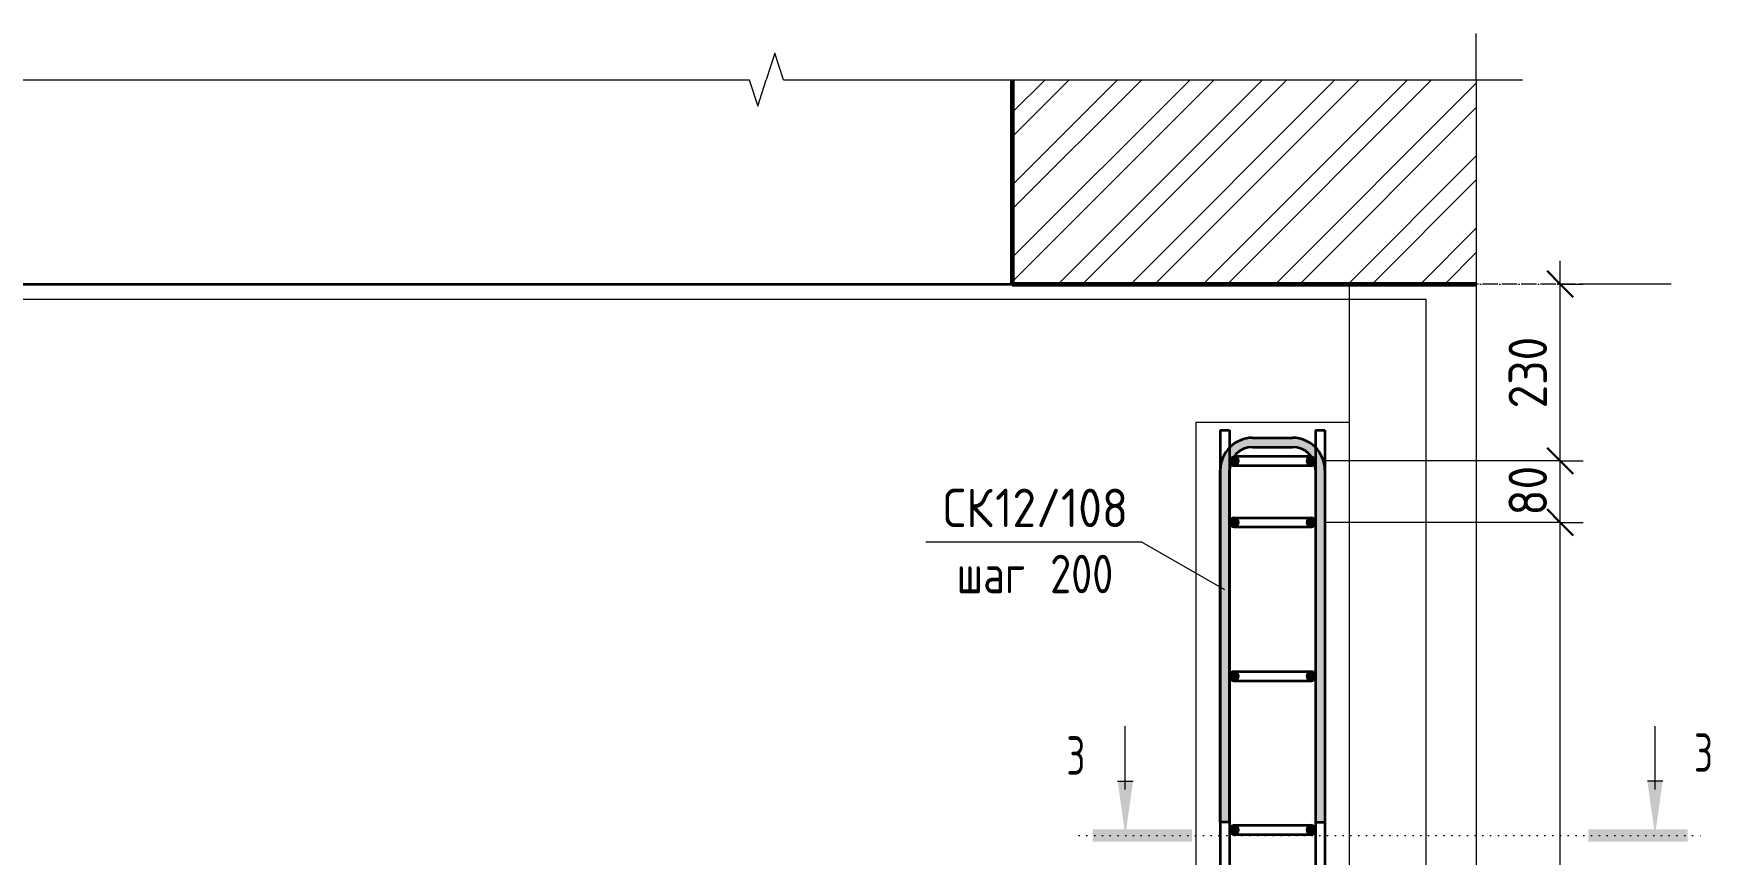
# Model space of a CAD drawing. Header units: millimetres. Extents: x -6516 to 17647, y -4389 to 6814.
# Drawn here: x 3662 to 5843, y 5508 to 6576 of the extents above; entities that cross this region are included whole.
import ezdxf

# ---------------------------------------------------------------- set-up
doc = ezdxf.new("R2010")
doc.units = ezdxf.units.MM
doc.linetypes.add('02 Штрихпунктирная _20 мм_', pattern=[25, 20, -2.5, 0, -2.5])
doc.linetypes.add('04 Пунктир 10мм', pattern=[10, 0, -10])
for name, color, linetype, lineweight in [('AA_Dim', 7, 'Continuous', 9), ('AA_Dim-20', 7, 'Continuous', 9), ('AA_Oformlenie', 7, 'Continuous', 9), ('AA_Razrez', 7, 'Continuous', 9), ('AA_Vinoska', 7, 'Continuous', 9), ('AF_Perekritie_Грунт', 253, 'Continuous', 20), ('AF_Perekritie_Опалубка_Существующая', 253, 'Continuous', 20), ('AF_Stena', 7, 'Continuous', 60), ('AF_Stena_Опалубка', 253, 'Continuous', 20), ('AF_Stena_Опалубка_Существующая', 253, 'Continuous', 20), ('KR_Armatura', 7, 'Continuous', 20), ('KR_Armatura_Tonkie', 7, 'Continuous', 20), ('KR_Fundament', 7, 'Continuous', 20), ('Оси', 7, 'Continuous', 9)]:
    doc.layers.add(name, color=color, linetype=linetype, lineweight=lineweight)
doc.styles.add('ISOCPEUR_1', font='isocpeur.TTF', dxfattribs={"width": 0.9, "height": 50})
doc.styles.add('ISOCPEUR_3', font='isocpeur.TTF', dxfattribs={"width": 0.8, "height": 50})
doc.styles.add('ISOCPEUR_4', font='isocpeur.TTF', dxfattribs={"width": 0.7, "height": 50})
doc.dimstyles.new('05_Округл_1мм__прозр_', dxfattribs={"dimscale": 304.8, "dimtxt": 50.137748, "dimasz": 0.111549, "dimexe": 0.098425, "dimexo": 0.065617, "dimgap": 0.006562, "dimtad": 1, "dimdec": 0, "dimdsep": 46, "dimtxsty": 'ISOCPEUR_1', "dimblk1": 'OBLIQUE', "dimblk2": 'OBLIQUE', "dimsah": 1, "dimcen": 0.09, "dimdle": 0.098425, "dimazin": 0, "dimtfac": 1, "dimtdec": 4, "dimtix": 1, "dimtmove": 0, "dimatfit": 3, "dimfxl": 1, "dimtvp": 1, "dimtolj": 1, "dimtzin": 0, "dimlwd": 18, "dimlwe": 18, "dimarcsym": 2})

# ---------------------------------------------------------------- blocks, each defined once
blk = doc.blocks.new('011_Прямоугольник обрыва _ЭлУзла_ - 011_Прямоугольник обрыва _ЭлУзла_-3927897-КР_ФПм1_Арм_1')
at = {"layer": 'AA_Oformlenie'}
for p, q in [((946.4, 0), (2749.6, 0)), ((2794.1, 0), (3695.4, 0)), ((3695.4, 0), (3695.4, -1631.2))]:
    blk.add_line(p, q, dxfattribs=at)
blk = doc.blocks.new('DIMBLOCK46-КР_ФПм1_Арм_1')
at = {"layer": 'AA_Dim-20', "lineweight": 30}
for p, q in [((5647.7, 6020), (5630.7, 6037)), ((5647.7, 6020), (5664.7, 6003)), ((5647.7, 5940), (5630.7, 5957)), ((5647.7, 5940), (5664.7, 5923)), ((5647.7, 4740), (5630.7, 4757)), ((5647.7, 4740), (5664.7, 4723))]:
    blk.add_line(p, q, dxfattribs=at)
at = {"layer": 'AA_Dim-20', "lineweight": 18}
for p, q in [((5647.7, 6020), (5343.6, 6020)), ((5647.7, 6020), (5677.7, 6020)), ((5647.7, 5940), (5343.6, 5940)), ((5647.7, 4740), (5647.7, 5940)), ((5647.7, 5940), (5677.7, 5940)), ((5647.7, 4740), (5343.6, 4740)), ((5647.7, 4740), (5677.7, 4740))]:
    blk.add_line(p, q, dxfattribs=at)
at = {"layer": 'AA_Dim-20', "color": 0, "lineweight": 18, "insert": (5580.6, 5188.6), "char_height": 50, "width": 363.262, "attachment_point": 1, "rotation": 90, "line_spacing_factor": 1.135194, "style": 'ISOCPEUR_1'}
blk.add_mtext('6х200=1200', dxfattribs=at)
blk = doc.blocks.new('_None')
blk = doc.blocks.new('DIMBLOCK47-КР_ФПм1_Арм_1')
at = {"layer": 'AA_Dim-20', "lineweight": 30}
for p, q in [((5647.7, 6250), (5630.7, 6267)), ((5647.7, 6250), (5664.7, 6233)), ((5647.7, 6020), (5630.7, 6037)), ((5647.7, 6020), (5664.7, 6003)), ((5647.7, 5940), (5630.7, 5957)), ((5647.7, 5940), (5664.7, 5923))]:
    blk.add_line(p, q, dxfattribs=at)
at = {"layer": 'AA_Dim-20', "lineweight": 18}
for p, q in [((5647.7, 6250), (5643.7, 6250)), ((5647.7, 6250), (5677.7, 6250)), ((5647.7, 6020), (5343.6, 6020)), ((5647.7, 5940), (5647.7, 6020)), ((5647.7, 6020), (5677.7, 6020)), ((5647.7, 5940), (5343.6, 5940)), ((5647.7, 5940), (5677.7, 5940))]:
    blk.add_line(p, q, dxfattribs=at)
at = {"layer": 'AA_Dim-20', "color": 0, "lineweight": 18, "insert": (5580.6, 5948.8), "char_height": 50, "width": 74.923, "attachment_point": 1, "rotation": 90, "line_spacing_factor": 1.135194, "style": 'ISOCPEUR_1'}
blk.add_mtext('80', dxfattribs=at)
blk = doc.blocks.new('DIMBLOCK48-КР_ФПм1_Арм_1')
at = {"layer": 'AA_Dim-20', "lineweight": 30}
for p, q in [((5647.7, 6250), (5630.7, 6267)), ((5647.7, 6250), (5664.7, 6233)), ((5647.7, 6020), (5630.7, 6037)), ((5647.7, 6020), (5664.7, 6003))]:
    blk.add_line(p, q, dxfattribs=at)
at = {"layer": 'AA_Dim-20', "lineweight": 18}
for p, q in [((5647.7, 6020), (5647.7, 6280)), ((5647.7, 6250), (5643.7, 6250)), ((5647.7, 6250), (5677.7, 6250)), ((5647.7, 6020), (5343.6, 6020)), ((5647.7, 6020), (5677.7, 6020))]:
    blk.add_line(p, q, dxfattribs=at)
at = {"layer": 'AA_Dim-20', "color": 0, "lineweight": 18, "insert": (5580.6, 6088.2), "char_height": 50, "width": 112.384, "attachment_point": 1, "rotation": 90, "line_spacing_factor": 1.135194, "style": 'ISOCPEUR_1'}
blk.add_mtext('230', dxfattribs=at)
blk = doc.blocks.new('042_М_Арматуры - Диам длина поз _ Шаг-2260295-КР_ФПм1_Арм_1')
at = {"layer": 'AA_Vinoska'}
blk.add_line((-7, 0), (7, 0), dxfattribs=at)
blk = doc.blocks.new('Разрез - Номер узла_ сзади-394133-КР_ФПм1_Арм_1')
at = {"layer": 'AA_Razrez'}
for points in [[(7.33, 0.4), (7.33, -0.39), (0.87, -0.39), (0.87, 0.4)], [(3.5, -3.53), (2.5, -3.53), (3, 0)]]:
    blk.add_hatch(color=256, dxfattribs=at).paths.add_polyline_path(points)
for p, q in [((3, -3), (3, -7.1)), ((2.5, -3.53), (3.5, -3.53))]:
    blk.add_line(p, q, dxfattribs=at)
blk = doc.blocks.new('Разрез - Номер узла_ спереди-394134-КР_ФПм1_Арм_1')
at = {"layer": 'AA_Razrez'}
for points in [[(7.33, 0.4), (7.33, -0.39), (0.87, -0.39), (0.87, 0.4)], [(3.5, -3.53), (2.5, -3.53), (3, 0)]]:
    blk.add_hatch(color=256, dxfattribs=at).paths.add_polyline_path(points)
for p, q in [((3, -3), (3, -7.1)), ((2.5, -3.53), (3.5, -3.53))]:
    blk.add_line(p, q, dxfattribs=at)

msp = doc.modelspace()

# ---------------------------------------------------------------- hatches: boundary and pattern name
at = {"layer": 'AF_Stena', "lineweight": 9}
h = msp.add_hatch(dxfattribs=at)
h.set_pattern_fill('FP_8', color=256, style=0, pattern_type=2)
h.set_pattern_definition([(45, (-17096.49, 0), (-47.14634, 47.14634), []), (45, (-17065.056, 0), (-47.14634, 47.14634), [])])
h.paths.add_polyline_path([(5538.6358, 6250), (5538.6358, 6515.7743), (4934.7691, 6515.7743), (4934.7691, 6250), (5272.8614, 6250)])
h.paths.add_polyline_path([(3574.7691, 6250), (3574.7691, 6515.7743), (2789.5824, 6515.7743), (2789.5824, 6500.0733), (2767.0589, 6500.0733), (2767.0589, 6515.7743), (2756.0589, 6481.1333), (2745.0589, 6515.7743), (2373.5742, 6515.7743), (2373.5742, 6250), (2767.0589, 6250)])
at = {"layer": 'KR_Armatura'}
h = msp.add_hatch(color=256, dxfattribs=at)
edge = h.paths.add_edge_path()
edge.add_arc((5223.5742, 6020), 6, 0, 360)
for points in [[(5223.5742, 6014), (5228.7703, 6017), (5228.7703, 6023), (5223.5742, 6026), (5218.378, 6023), (5218.378, 6017)], [(5323.5742, 6014), (5328.7703, 6017), (5328.7703, 6023), (5323.5742, 6026), (5318.378, 6023), (5318.378, 6017)], [(5223.5742, 5934), (5228.7703, 5937), (5228.7703, 5943), (5223.5742, 5946), (5218.378, 5943), (5218.378, 5937)], [(5323.5742, 5934), (5328.7703, 5937), (5328.7703, 5943), (5323.5742, 5946), (5318.378, 5943), (5318.378, 5937)], [(5223.5742, 5734), (5228.7703, 5737), (5228.7703, 5743), (5223.5742, 5746), (5218.378, 5743), (5218.378, 5737)], [(5323.5742, 5734), (5328.7703, 5737), (5328.7703, 5743), (5323.5742, 5746), (5318.378, 5743), (5318.378, 5737)], [(5223.5742, 5534), (5228.7703, 5537), (5228.7703, 5543), (5223.5742, 5546), (5218.378, 5543), (5218.378, 5537)], [(5323.5742, 5534), (5328.7703, 5537), (5328.7703, 5543), (5323.5742, 5546), (5318.378, 5543), (5318.378, 5537)]]:
    msp.add_hatch(color=256, dxfattribs=at).paths.add_polyline_path(points)
h = msp.add_hatch(color=256, dxfattribs=at)
edge = h.paths.add_edge_path()
edge.add_arc((5323.5742, 6020), 6, 0, 360)
h = msp.add_hatch(color=256, dxfattribs=at)
edge = h.paths.add_edge_path()
edge.add_arc((5223.5742, 5940), 6, 0, 360)
h = msp.add_hatch(color=256, dxfattribs=at)
edge = h.paths.add_edge_path()
edge.add_arc((5323.5742, 5940), 6, 0, 360)
h = msp.add_hatch(color=256, dxfattribs=at)
edge = h.paths.add_edge_path()
edge.add_arc((5223.5742, 5740), 6, 0, 360)
h = msp.add_hatch(color=256, dxfattribs=at)
edge = h.paths.add_edge_path()
edge.add_arc((5323.5742, 5740), 6, 0, 360)
h = msp.add_hatch(color=256, dxfattribs=at)
edge = h.paths.add_edge_path()
edge.add_arc((5223.5742, 5540), 6, 0, 360)
h = msp.add_hatch(color=256, dxfattribs=at)
edge = h.paths.add_edge_path()
edge.add_arc((5323.5742, 5540), 6, 0, 360)
at = {"layer": 'KR_Armatura_Tonkie'}
for color, points in [(250, [(5205.5742, 6008), (5217.5742, 6008), (5218.5964, 6015.7646), (5221.5934, 6023), (5226.3609, 6029.2132), (5232.5742, 6033.9808), (5239.8096, 6036.9778), (5247.5742, 6038), (5247.5742, 6050), (5236.7038, 6048.5689), (5226.5742, 6044.3731), (5217.8757, 6037.6985), (5211.2011, 6029), (5207.0053, 6018.8704)]), (250, [(5299.5742, 6038), (5299.5742, 6050), (5247.5742, 6050), (5247.5742, 6038), (5250.8664, 6038)]), (250, [(5329.5742, 6008), (5341.5742, 6008), (5340.143, 6018.8704), (5335.9472, 6029), (5329.2726, 6037.6985), (5320.5742, 6044.3731), (5310.4446, 6048.5689), (5299.5742, 6050), (5299.5742, 6038), (5307.3387, 6036.9778), (5314.5742, 6033.9808), (5320.7874, 6029.2132), (5325.5549, 6023), (5328.5519, 6015.7646)]), (256, [(5217.5742, 5550), (5217.5742, 6008), (5205.5742, 6008), (5205.5742, 5550)]), (250, [(5329.5742, 5550), (5341.5742, 5550), (5341.5742, 6008), (5329.5742, 6008), (5329.5742, 5765.6862)])]:
    msp.add_hatch(color=color, dxfattribs=at).paths.add_polyline_path(points)

# ---------------------------------------------------------------- linework, layer by layer
at = {"layer": 'AA_Razrez', "linetype": '04 Пунктир 10мм'}
msp.add_line((5021.974, 5532.7588), (5831.1242, 5532.7588), dxfattribs=at)
at = {"layer": 'AA_Vinoska'}
for p, q in [((5538.6358, 6515.7743), (5538.6358, 6575.7743)), ((4626.0385, 6550.4344), (4614.7768, 6515.7743)), ((4637.3003, 6515.7743), (4626.0385, 6550.4344)), ((4592.7768, 6515.7743), (4603.7768, 6481.1333)), ((4603.7768, 6481.1333), (4614.7768, 6515.7743)), ((5538.6358, 6515.7743), (5598.6358, 6515.7743)), ((5211.6135, 5852.0699), (5102.3754, 5914.834))]:
    msp.add_line(p, q, dxfattribs=at)
at = {"layer": 'AF_Perekritie_Грунт'}
for p, q in [((5473.5742, 6230), (2353.5742, 6230)), ((5473.5742, 4390), (5473.5742, 6230))]:
    msp.add_line(p, q, dxfattribs=at)
at = {"layer": 'AF_Perekritie_Опалубка_Существующая', "lineweight": 35}
msp.add_line((2373.5742, 6250), (5538.6358, 6250), dxfattribs=at)
at = {"layer": 'AF_Stena_Опалубка'}
for p, q in [((2353.5742, 6250), (5373.5742, 6250)), ((5373.5742, 6230), (5373.5742, 6250)), ((5373.5742, 6230), (2353.5742, 6230)), ((5373.5742, 6070), (5173.5742, 6070)), ((5173.5742, 6070), (5173.5742, 4690)), ((5373.5742, 4690), (5373.5742, 6070))]:
    msp.add_line(p, q, dxfattribs=at)
at = {"layer": 'AF_Stena_Опалубка_Существующая', "lineweight": 60}
for p, q in [((4934.7691, 6515.7743), (4934.7691, 6250)), ((4934.7691, 6250), (5538.6358, 6250))]:
    msp.add_line(p, q, dxfattribs=at)
at = {"layer": 'AF_Stena_Опалубка_Существующая'}
msp.add_line((4934.7691, 6250), (3574.7691, 6250), dxfattribs=at)
at = {"layer": 'KR_Armatura'}
for p, q in [((5223.5742, 6026), (5218.378, 6023)), ((5218.378, 6023), (5218.378, 6017)), ((5228.7703, 6023), (5223.5742, 6026)), ((5228.7703, 6017), (5228.7703, 6023)), ((5323.5742, 6026), (5318.378, 6023)), ((5318.378, 6023), (5318.378, 6017)), ((5328.7703, 6023), (5323.5742, 6026)), ((5328.7703, 6017), (5328.7703, 6023)), ((5218.378, 6017), (5223.5742, 6014)), ((5223.5742, 6014), (5228.7703, 6017)), ((5318.378, 6017), (5323.5742, 6014)), ((5323.5742, 6014), (5328.7703, 6017)), ((5223.5742, 5946), (5218.378, 5943)), ((5218.378, 5943), (5218.378, 5937)), ((5218.378, 5937), (5223.5742, 5934)), ((5228.7703, 5943), (5223.5742, 5946)), ((5223.5742, 5934), (5228.7703, 5937)), ((5228.7703, 5937), (5228.7703, 5943)), ((5323.5742, 5946), (5318.378, 5943)), ((5318.378, 5943), (5318.378, 5937)), ((5318.378, 5937), (5323.5742, 5934)), ((5328.7703, 5943), (5323.5742, 5946)), ((5323.5742, 5934), (5328.7703, 5937)), ((5328.7703, 5937), (5328.7703, 5943)), ((5223.5742, 5746), (5218.378, 5743)), ((5218.378, 5743), (5218.378, 5737)), ((5228.7703, 5743), (5223.5742, 5746)), ((5228.7703, 5737), (5228.7703, 5743)), ((5323.5742, 5746), (5318.378, 5743)), ((5318.378, 5743), (5318.378, 5737)), ((5328.7703, 5743), (5323.5742, 5746)), ((5328.7703, 5737), (5328.7703, 5743)), ((5218.378, 5737), (5223.5742, 5734)), ((5223.5742, 5734), (5228.7703, 5737)), ((5318.378, 5737), (5323.5742, 5734)), ((5323.5742, 5734), (5328.7703, 5737)), ((5223.5742, 5546), (5218.378, 5543)), ((5218.378, 5543), (5218.378, 5537)), ((5228.7703, 5543), (5223.5742, 5546)), ((5228.7703, 5537), (5228.7703, 5543)), ((5323.5742, 5546), (5318.378, 5543)), ((5318.378, 5543), (5318.378, 5537)), ((5328.7703, 5543), (5323.5742, 5546)), ((5328.7703, 5537), (5328.7703, 5543)), ((5218.378, 5537), (5223.5742, 5534)), ((5223.5742, 5534), (5228.7703, 5537)), ((5318.378, 5537), (5323.5742, 5534)), ((5323.5742, 5534), (5328.7703, 5537))]:
    msp.add_line(p, q, dxfattribs=at)
for centre in [(5223.5742, 6020), (5323.5742, 6020), (5223.5742, 5940), (5323.5742, 5940), (5223.5742, 5740), (5323.5742, 5740), (5223.5742, 5540), (5323.5742, 5540)]:
    msp.add_circle(centre, 6, dxfattribs=at)
at = {"layer": 'KR_Armatura_Tonkie', "lineweight": 35}
for p, q in [((5205.5742, 6060), (5205.5742, 4500)), ((5205.5742, 6060), (5217.5742, 6060)), ((5217.5742, 6060), (5217.5742, 4500)), ((5247.5742, 6050), (5299.5742, 6050)), ((5329.5742, 6060), (5329.5742, 4500)), ((5329.5742, 6060), (5341.5742, 6060)), ((5341.5742, 6060), (5341.5742, 4500)), ((5223.6587, 6026), (5259.5742, 6026)), ((5247.5742, 6038), (5299.5742, 6038)), ((5259.5742, 6026), (5287.5742, 6026)), ((5287.5742, 6026), (5323.4896, 6026)), ((5205.5742, 5550), (5205.5742, 6008)), ((5217.5742, 5550), (5217.5742, 6008)), ((5223.5742, 6014), (5259.5742, 6014)), ((5259.5742, 6014), (5287.5742, 6014)), ((5287.5742, 6014), (5323.5742, 6014)), ((5329.5742, 6008), (5329.5742, 5550)), ((5341.5742, 6008), (5341.5742, 5550)), ((5223.5742, 5946), (5259.5742, 5946)), ((5259.5742, 5946), (5287.5742, 5946)), ((5287.5742, 5946), (5323.5742, 5946)), ((5223.5742, 5934), (5259.5742, 5934)), ((5259.5742, 5934), (5287.5742, 5934)), ((5287.5742, 5934), (5323.5742, 5934)), ((5223.5742, 5746), (5259.5742, 5746)), ((5259.5742, 5746), (5287.5742, 5746)), ((5287.5742, 5746), (5323.5742, 5746)), ((5223.5742, 5734), (5259.5742, 5734)), ((5259.5742, 5734), (5287.5742, 5734)), ((5287.5742, 5734), (5323.5742, 5734)), ((5217.5742, 5550), (5205.5742, 5550)), ((5223.5742, 5546), (5259.5742, 5546)), ((5259.5742, 5546), (5287.5742, 5546)), ((5287.5742, 5546), (5323.5742, 5546)), ((5329.5742, 5550), (5341.5742, 5550)), ((5223.5742, 5534), (5259.5742, 5534)), ((5259.5742, 5534), (5287.5742, 5534)), ((5287.5742, 5534), (5323.5742, 5534))]:
    msp.add_line(p, q, dxfattribs=at)
for centre, radius, start, end in [((5247.5742, 6008), 42, 90, 180), ((5299.5742, 6008), 42, 360, 90), ((5247.5742, 6008), 30, 90, 180), ((5299.5742, 6008), 30, 0, 90), ((5223.5742, 6020), 6, 217.4590707, 270), ((5323.5742, 6020), 6, 270, 322.5409293), ((5223.5742, 5940), 6, 90, 270), ((5323.5742, 5940), 6, 270, 90), ((5223.5742, 5740), 6, 90, 270), ((5323.5742, 5740), 6, 270, 90), ((5223.5742, 5540), 6, 90, 270), ((5323.5742, 5540), 6, 270, 90)]:
    msp.add_arc(centre, radius, start, end, dxfattribs=at)
at = {"layer": 'KR_Fundament'}
for p, q in [((5373.5742, 6230), (2353.5742, 6230)), ((5373.5742, 4490), (5373.5742, 6230))]:
    msp.add_line(p, q, dxfattribs=at)
at = {"layer": 'Оси', "linetype": '02 Штрихпунктирная _20 мм_'}
msp.add_line((5692.1256, 6250), (1743.3629, 6250), dxfattribs=at)
at = {"layer": 'Оси'}
msp.add_line((5792.1256, 6250), (5692.1256, 6250), dxfattribs=at)

# ---------------------------------------------------------------- block references
at = {"layer": 'AA_Oformlenie'}
msp.add_blockref('011_Прямоугольник обрыва _ЭлУзла_ - 011_Прямоугольник обрыва _ЭлУзла_-3927897-КР_ФПм1_Арм_1', (1843.2, 6515.7743), dxfattribs=at)
at = {"layer": 'AA_Razrez', "extrusion": (0, 0, -1), "xscale": 19.99999999999999, "yscale": 19.99999999999999, "zscale": 19.99999999999999, "rotation": 180}
msp.add_blockref('Разрез - Номер узла_ сзади-394133-КР_ФПм1_Арм_1', (-5021.974, 5532.7588), dxfattribs=at)
at = {"layer": 'AA_Razrez', "xscale": 19.99999999999999, "yscale": 19.99999999999999, "zscale": 19.99999999999999, "rotation": 180}
msp.add_blockref('Разрез - Номер узла_ спереди-394134-КР_ФПм1_Арм_1', (5831.1242, 5532.7588), dxfattribs=at)
at = {"layer": 'AA_Vinoska', "xscale": 19.99999999999999, "yscale": 19.99999999999999, "zscale": 19.99999999999999}
msp.add_blockref('042_М_Арматуры - Диам длина поз _ Шаг-2260295-КР_ФПм1_Арм_1', (4962.3754, 5914.834), dxfattribs=at)

# ---------------------------------------------------------------- texts
at = {"layer": 'AA_Razrez', "char_height": 50, "width": 30.303787, "attachment_point": 1, "style": 'ISOCPEUR_4'}
for insert in [(5005.3255, 5661.7851), (5821.8727, 5665.62)]:
    msp.add_mtext('\\fISOCPEUR|b0|i0|c204|p34|;\\W.7;3', dxfattribs=dict(at, insert=insert))
at = {"layer": 'AA_Vinoska', "char_height": 50, "attachment_point": 1}
for s, insert, width, style in [('СК', (4844.6682, 5983.839), 82.253137, 'ISOCPEUR_1'), ('12/108', (4912.5338, 5983.839), 210.683475, 'ISOCPEUR_1'), (' 200', (4958.7165, 5897.858), 133.4008, 'ISOCPEUR_3'), ('шаг', (4862.4082, 5897.858), 116.7257, 'ISOCPEUR_3')]:
    msp.add_mtext(s, dxfattribs=dict(at, insert=insert, width=width, style=style))

# ---------------------------------------------------------------- dimensions: what is measured, and where the dimension line sits
at = {"layer": 'AA_Dim', "lineweight": 18}
for base, p1, p2, text, override, picture, middle in [((5647.7345, 6250), (5323.5742, 6020), (5623.6929, 6250), '230', {"dimpost": '<>', "dimblk1": 'None', "dimblk2": 'None', "dimsah": 1, "dimfxl": 378.115371}, 'DIMBLOCK48-КР_ФПм1_Арм_1', (5620.7345, 6135)), ((5647.7345, 6020), (5323.5742, 5940), (5323.5742, 6020), '80', {"dimpost": '<>', "dimblk1": 'None', "dimblk2": 'None', "dimsah": 1, "dimfxl": 80}, 'DIMBLOCK47-КР_ФПм1_Арм_1', (5620.7345, 5980)), ((5647.7345, 5940), (5323.5742, 4740), (5323.5742, 5940), '6х200=1200', {"dimpost": '<>', "dimblk1": 'None', "dimblk2": 'None', "dimsah": 1, "dimfxl": 1200}, 'DIMBLOCK46-КР_ФПм1_Арм_1', (5620.7345, 5340))]:
    dim = msp.add_linear_dim(base=base, p1=p1, p2=p2, angle=90, text=text, dimstyle='05_Округл_1мм__прозр_', override=override, dxfattribs=at)
    dim.commit()
    dim.dimension.update_dxf_attribs({"geometry": picture, "text_midpoint": middle})

doc.saveas('drawing.dxf')
